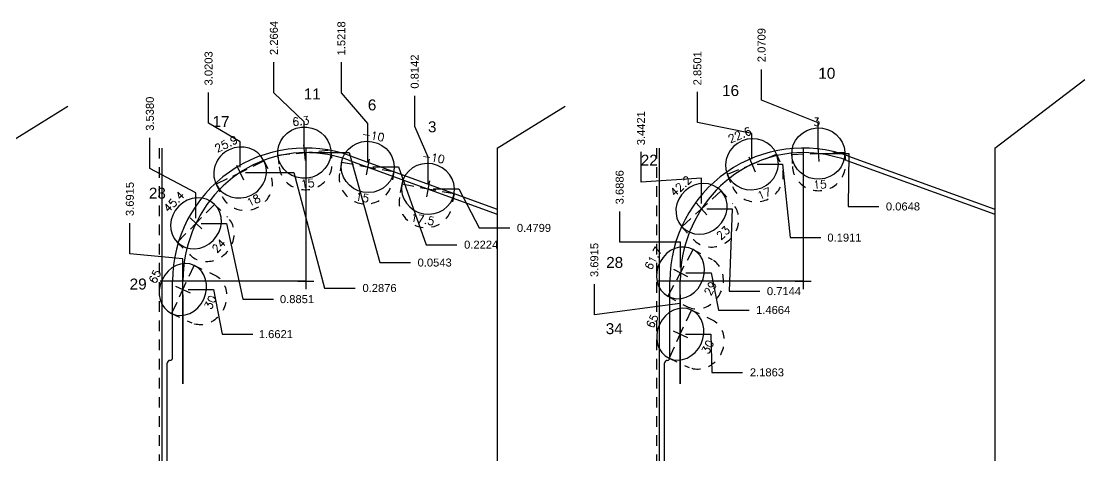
# Model space of a CAD drawing. Header units: inches. Extents: x 105.3 to 145.9, y -21.1 to -7.6.
# Drawn here: x 133.46 to 145.95, y -12.66 to -7.56 of the extents above; entities that cross this region are included whole.
import ezdxf
from ezdxf.enums import TextEntityAlignment as Align

# ---------------------------------------------------------------- set-up
doc = ezdxf.new("R2010")
doc.units = ezdxf.units.IN
doc.header["$MEASUREMENT"] = 0
doc.header["$PDMODE"] = 35
doc.linetypes.add('CENTER2', pattern=[1.125, 0.75, -0.125, 0.125, -0.125])
doc.linetypes.add('HIDDEN2', pattern=[0.1875, 0.125, -0.0625])
doc.layers.get('Defpoints').update_dxf_attribs({"color": 10})
doc.layers.add('Blade_5', color=7, linetype='Continuous', true_color=0x0066cc)
doc.layers.add('Blade_6', color=7, linetype='Continuous', true_color=0xc880f5)
for name, color, linetype in [('CLine', 5, 'CENTER2'), ('Dims', 4, 'Continuous'), ('Title Block', 7, 'Continuous')]:
    doc.layers.add(name, color=color, linetype=linetype)
doc.styles.add('RomanS', font='romans')
doc.styles.get("Standard").update_dxf_attribs({"font": 'arial.ttf'})
doc.dimstyles.get("Standard").update_dxf_attribs({"dimtxt": 0.09375, "dimasz": 0.18, "dimexe": 0.18, "dimexo": 0.0625, "dimgap": 0.09, "dimtad": 0, "dimtih": 1, "dimtoh": 1, "dimdec": 4, "dimzin": 0, "dimdsep": 46, "dimtxsty": 'Standard', "dimcen": 0.09, "dimadec": 4, "dimazin": 0, "dimtfac": 1, "dimtdec": 4, "dimtofl": 0, "dimtmove": 0, "dimatfit": 3, "dimfxl": 1, "dimtolj": 1, "dimtzin": 0, "dimarcsym": 0})

# ---------------------------------------------------------------- blocks, each defined once
blk = doc.blocks.new('*D77')
at = {"layer": 'Defpoints', "color": 0, "transparency": 16777216}
for p in [(142.153, -8.123), (142.819, -9.112), (144.89, -9.047)]:
    blk.add_point(p, dxfattribs=at)
at = {"layer": 'Dims', "color": 0, "lineweight": -2, "transparency": 16777216}
for p, q in [((142.153, -8.483), (142.153, -8.123)), ((142.819, -8.752), (142.153, -8.483)), ((142.819, -9.049), (142.819, -8.752))]:
    blk.add_line(p, q, dxfattribs=at)
at = {"layer": 'Dims', "color": 0, "transparency": 16777216, "insert": (142.153, -7.838), "char_height": 0.0938, "attachment_point": 5, "rotation": 90}
blk.add_mtext('\\A1;2.0709', dxfattribs=at)
blk = doc.blocks.new('*D78')
at = {"layer": 'Defpoints', "color": 0, "transparency": 16777216}
for p in [(141.4, -8.387), (144.89, -9.047), (142.04, -9.238)]:
    blk.add_point(p, dxfattribs=at)
at = {"layer": 'Dims', "color": 0, "lineweight": -2, "transparency": 16777216}
for p, q in [((141.4, -8.747), (141.4, -8.387)), ((142.04, -8.878), (141.4, -8.747)), ((142.04, -9.176), (142.04, -8.878))]:
    blk.add_line(p, q, dxfattribs=at)
at = {"layer": 'Dims', "color": 0, "transparency": 16777216, "insert": (141.4, -8.11), "char_height": 0.0938, "attachment_point": 5, "rotation": 90}
blk.add_mtext('\\A1;2.8501', dxfattribs=at)
blk = doc.blocks.new('*D79')
at = {"layer": 'Defpoints', "color": 0, "transparency": 16777216}
for p in [(140.738, -9.09), (144.89, -9.047), (141.448, -9.761)]:
    blk.add_point(p, dxfattribs=at)
at = {"layer": 'Dims', "color": 0, "lineweight": -2, "transparency": 16777216}
for p, q in [((140.738, -9.45), (140.738, -9.09)), ((141.448, -9.401), (140.738, -9.45)), ((141.448, -9.699), (141.448, -9.401))]:
    blk.add_line(p, q, dxfattribs=at)
at = {"layer": 'Dims', "color": 0, "transparency": 16777216, "insert": (140.738, -8.814), "char_height": 0.0938, "attachment_point": 5, "rotation": 90}
blk.add_mtext('\\A1;3.4421', dxfattribs=at)
blk = doc.blocks.new('*D80')
at = {"layer": 'Defpoints', "color": 0, "transparency": 16777216}
for p in [(142.819, -9.112), (144.89, -9.047), (143.529, -9.734)]:
    blk.add_point(p, dxfattribs=at)
at = {"layer": 'Dims', "color": 0, "lineweight": -2, "transparency": 16777216}
for p, q in [((142.882, -9.112), (143.179, -9.112)), ((143.179, -9.112), (143.169, -9.734)), ((143.169, -9.734), (143.529, -9.734))]:
    blk.add_line(p, q, dxfattribs=at)
at = {"layer": 'Dims', "color": 0, "transparency": 16777216, "insert": (143.813, -9.734), "char_height": 0.0938, "attachment_point": 5}
blk.add_mtext('\\A1;0.0648', dxfattribs=at)
blk = doc.blocks.new('*D81')
at = {"layer": 'Defpoints', "color": 0, "transparency": 16777216}
for p in [(144.89, -9.047), (142.04, -9.238), (142.85, -10.1)]:
    blk.add_point(p, dxfattribs=at)
at = {"layer": 'Dims', "color": 0, "lineweight": -2, "transparency": 16777216}
for p, q in [((142.102, -9.238), (142.4, -9.238)), ((142.4, -9.238), (142.49, -10.1)), ((142.49, -10.1), (142.85, -10.1))]:
    blk.add_line(p, q, dxfattribs=at)
at = {"layer": 'Dims', "color": 0, "transparency": 16777216, "insert": (143.126, -10.1), "char_height": 0.0938, "attachment_point": 5}
blk.add_mtext('\\A1;0.1911', dxfattribs=at)
blk = doc.blocks.new('*D82')
at = {"layer": 'Defpoints', "color": 0, "transparency": 16777216}
for p in [(144.89, -9.047), (141.448, -9.761), (142.132, -10.729)]:
    blk.add_point(p, dxfattribs=at)
at = {"layer": 'Dims', "color": 0, "lineweight": -2, "transparency": 16777216}
for p, q in [((141.51, -9.761), (141.808, -9.761)), ((141.808, -9.761), (141.772, -10.729)), ((141.772, -10.729), (142.132, -10.729))]:
    blk.add_line(p, q, dxfattribs=at)
at = {"layer": 'Dims', "color": 0, "transparency": 16777216, "insert": (142.416, -10.729), "char_height": 0.0938, "attachment_point": 5}
blk.add_mtext('\\A1;0.7144', dxfattribs=at)
blk = doc.blocks.new('*D89')
at = {"layer": 'Defpoints', "color": 0, "transparency": 16777216}
for p in [(138.081, -8.433), (139.051, -9.047), (138.237, -9.527)]:
    blk.add_point(p, dxfattribs=at)
at = {"layer": 'Dims', "color": 0, "lineweight": -2, "transparency": 16777216}
for p, q in [((138.081, -8.793), (138.081, -8.433)), ((138.237, -9.153), (138.081, -8.793)), ((138.237, -9.464), (138.237, -9.153))]:
    blk.add_line(p, q, dxfattribs=at)
at = {"layer": 'Dims', "color": 0, "transparency": 16777216, "insert": (138.081, -8.149), "char_height": 0.0938, "attachment_point": 5, "rotation": 90}
blk.add_mtext('\\A1;0.8142', dxfattribs=at)
blk = doc.blocks.new('*D90')
at = {"layer": 'Defpoints', "color": 0, "transparency": 16777216}
for p in [(137.22, -8.039), (139.051, -9.047), (137.529, -9.269)]:
    blk.add_point(p, dxfattribs=at)
at = {"layer": 'Dims', "color": 0, "lineweight": -2, "transparency": 16777216}
for p, q in [((137.22, -8.399), (137.22, -8.039)), ((137.529, -8.759), (137.22, -8.399)), ((137.529, -9.207), (137.529, -8.759))]:
    blk.add_line(p, q, dxfattribs=at)
at = {"layer": 'Dims', "color": 0, "transparency": 16777216, "insert": (137.22, -7.759), "char_height": 0.0938, "attachment_point": 5, "rotation": 90}
blk.add_mtext('\\A1;1.5218', dxfattribs=at)
blk = doc.blocks.new('*D91')
at = {"layer": 'Defpoints', "color": 0, "transparency": 16777216}
for p in [(136.428, -8.039), (136.784, -9.101), (139.051, -9.047)]:
    blk.add_point(p, dxfattribs=at)
at = {"layer": 'Dims', "color": 0, "lineweight": -2, "transparency": 16777216}
for p, q in [((136.428, -8.399), (136.428, -8.039)), ((136.784, -8.741), (136.428, -8.399)), ((136.784, -9.039), (136.784, -8.741))]:
    blk.add_line(p, q, dxfattribs=at)
at = {"layer": 'Dims', "color": 0, "transparency": 16777216, "insert": (136.428, -7.754), "char_height": 0.0938, "attachment_point": 5, "rotation": 90}
blk.add_mtext('\\A1;2.2664', dxfattribs=at)
blk = doc.blocks.new('*D92')
at = {"layer": 'Defpoints', "color": 0, "transparency": 16777216}
for p in [(135.661, -8.396), (139.051, -9.047), (136.03, -9.335)]:
    blk.add_point(p, dxfattribs=at)
at = {"layer": 'Dims', "color": 0, "lineweight": -2, "transparency": 16777216}
for p, q in [((135.661, -8.756), (135.661, -8.396)), ((136.03, -8.975), (135.661, -8.756)), ((136.03, -9.272), (136.03, -8.975))]:
    blk.add_line(p, q, dxfattribs=at)
at = {"layer": 'Dims', "color": 0, "transparency": 16777216, "insert": (135.661, -8.111), "char_height": 0.0938, "attachment_point": 5, "rotation": 90}
blk.add_mtext('\\A1;3.0203', dxfattribs=at)
blk = doc.blocks.new('*D93')
at = {"layer": 'Defpoints', "color": 0, "transparency": 16777216}
for p in [(134.972, -8.929), (139.051, -9.047), (135.513, -9.932)]:
    blk.add_point(p, dxfattribs=at)
at = {"layer": 'Dims', "color": 0, "lineweight": -2, "transparency": 16777216}
for p, q in [((134.972, -9.289), (134.972, -8.929)), ((135.513, -9.572), (134.972, -9.289)), ((135.513, -9.87), (135.513, -9.572))]:
    blk.add_line(p, q, dxfattribs=at)
at = {"layer": 'Dims', "color": 0, "transparency": 16777216, "insert": (134.972, -8.644), "char_height": 0.0938, "attachment_point": 5, "rotation": 90}
blk.add_mtext('\\A1;3.5380', dxfattribs=at)
blk = doc.blocks.new('*D94')
at = {"layer": 'Defpoints', "color": 0, "transparency": 16777216}
for p in [(139.051, -9.047), (138.237, -9.527), (139.196, -9.986)]:
    blk.add_point(p, dxfattribs=at)
at = {"layer": 'Dims', "color": 0, "lineweight": -2, "transparency": 16777216}
for p, q in [((138.299, -9.527), (138.597, -9.527)), ((138.597, -9.527), (138.836, -9.986)), ((138.836, -9.986), (139.196, -9.986))]:
    blk.add_line(p, q, dxfattribs=at)
at = {"layer": 'Dims', "color": 0, "transparency": 16777216, "insert": (139.481, -9.986), "char_height": 0.0938, "attachment_point": 5}
blk.add_mtext('\\A1;0.4799', dxfattribs=at)
blk = doc.blocks.new('*D95')
at = {"layer": 'Defpoints', "color": 0, "transparency": 16777216}
for p in [(139.051, -9.047), (137.529, -9.269), (138.577, -10.183)]:
    blk.add_point(p, dxfattribs=at)
at = {"layer": 'Dims', "color": 0, "lineweight": -2, "transparency": 16777216}
for p, q in [((137.591, -9.269), (137.889, -9.269)), ((137.889, -9.269), (138.217, -10.183)), ((138.217, -10.183), (138.577, -10.183))]:
    blk.add_line(p, q, dxfattribs=at)
at = {"layer": 'Dims', "color": 0, "transparency": 16777216, "insert": (138.861, -10.183), "char_height": 0.0938, "attachment_point": 5}
blk.add_mtext('\\A1;0.2224', dxfattribs=at)
blk = doc.blocks.new('*D96')
at = {"layer": 'Defpoints', "color": 0, "transparency": 16777216}
for p in [(136.784, -9.101), (139.051, -9.047), (138.031, -10.393)]:
    blk.add_point(p, dxfattribs=at)
at = {"layer": 'Dims', "color": 0, "lineweight": -2, "transparency": 16777216}
for p, q in [((136.847, -9.101), (137.311, -9.101)), ((137.311, -9.101), (137.671, -10.393)), ((137.671, -10.393), (138.031, -10.393))]:
    blk.add_line(p, q, dxfattribs=at)
at = {"layer": 'Dims', "color": 0, "transparency": 16777216, "insert": (138.315, -10.393), "char_height": 0.0938, "attachment_point": 5}
blk.add_mtext('\\A1;0.0543', dxfattribs=at)
blk = doc.blocks.new('*D97')
at = {"layer": 'Defpoints', "color": 0, "transparency": 16777216}
for p in [(139.051, -9.047), (136.03, -9.335), (137.383, -10.692)]:
    blk.add_point(p, dxfattribs=at)
at = {"layer": 'Dims', "color": 0, "lineweight": -2, "transparency": 16777216}
for p, q in [((136.093, -9.335), (136.663, -9.335)), ((136.663, -9.335), (137.023, -10.692)), ((137.023, -10.692), (137.383, -10.692))]:
    blk.add_line(p, q, dxfattribs=at)
at = {"layer": 'Dims', "color": 0, "transparency": 16777216, "insert": (137.668, -10.692), "char_height": 0.0938, "attachment_point": 5}
blk.add_mtext('\\A1;0.2876', dxfattribs=at)
blk = doc.blocks.new('*D98')
at = {"layer": 'Defpoints', "color": 0, "transparency": 16777216}
for p in [(139.051, -9.047), (135.513, -9.932), (136.423, -10.823)]:
    blk.add_point(p, dxfattribs=at)
at = {"layer": 'Dims', "color": 0, "lineweight": -2, "transparency": 16777216}
for p, q in [((135.575, -9.932), (135.873, -9.932)), ((135.873, -9.932), (136.063, -10.823)), ((136.063, -10.823), (136.423, -10.823))]:
    blk.add_line(p, q, dxfattribs=at)
at = {"layer": 'Dims', "color": 0, "transparency": 16777216, "insert": (136.699, -10.823), "char_height": 0.0938, "attachment_point": 5}
blk.add_mtext('\\A1;0.8851', dxfattribs=at)
blk = doc.blocks.new('*D145')
at = {"layer": 'Defpoints', "color": 0, "transparency": 16777216}
for p in [(144.89, -9.047), (140.487, -9.793), (141.201, -10.513)]:
    blk.add_point(p, dxfattribs=at)
at = {"layer": 'Dims', "color": 0, "lineweight": -2, "transparency": 16777216}
for p, q in [((140.487, -10.153), (140.487, -9.793)), ((141.201, -10.153), (140.487, -10.153)), ((141.201, -10.451), (141.201, -10.153))]:
    blk.add_line(p, q, dxfattribs=at)
at = {"layer": 'Dims', "color": 0, "transparency": 16777216, "insert": (140.487, -9.508), "char_height": 0.0938, "attachment_point": 5, "rotation": 90}
blk.add_mtext('\\A1;3.6886', dxfattribs=at)
blk = doc.blocks.new('*D146')
at = {"layer": 'Defpoints', "color": 0, "transparency": 16777216}
for p in [(144.89, -9.047), (141.201, -10.513), (142.009, -10.95)]:
    blk.add_point(p, dxfattribs=at)
at = {"layer": 'Dims', "color": 0, "lineweight": -2, "transparency": 16777216}
for p, q in [((141.264, -10.513), (141.561, -10.513)), ((141.561, -10.513), (141.649, -10.95)), ((141.649, -10.95), (142.009, -10.95))]:
    blk.add_line(p, q, dxfattribs=at)
at = {"layer": 'Dims', "color": 0, "transparency": 16777216, "insert": (142.289, -10.95), "char_height": 0.0938, "attachment_point": 5}
blk.add_mtext('\\A1;1.4664', dxfattribs=at)
blk = doc.blocks.new('*D147')
at = {"layer": 'Defpoints', "color": 0, "transparency": 16777216}
for p in [(139.051, -9.047), (134.737, -9.931), (135.359, -10.709)]:
    blk.add_point(p, dxfattribs=at)
at = {"layer": 'Dims', "color": 0, "lineweight": -2, "transparency": 16777216}
for p, q in [((134.737, -10.291), (134.737, -9.931)), ((135.359, -10.349), (134.737, -10.291)), ((135.359, -10.647), (135.359, -10.349))]:
    blk.add_line(p, q, dxfattribs=at)
at = {"layer": 'Dims', "color": 0, "transparency": 16777216, "insert": (134.737, -9.646), "char_height": 0.0938, "attachment_point": 5, "rotation": 90}
blk.add_mtext('\\A1;3.6915', dxfattribs=at)
blk = doc.blocks.new('*D148')
at = {"layer": 'Defpoints', "color": 0, "transparency": 16777216}
for p in [(139.051, -9.047), (135.359, -10.709), (136.179, -11.234)]:
    blk.add_point(p, dxfattribs=at)
at = {"layer": 'Dims', "color": 0, "lineweight": -2, "transparency": 16777216}
for p, q in [((135.422, -10.709), (135.719, -10.709)), ((135.719, -10.709), (135.819, -11.234)), ((135.819, -11.234), (136.179, -11.234))]:
    blk.add_line(p, q, dxfattribs=at)
at = {"layer": 'Dims', "color": 0, "transparency": 16777216, "insert": (136.451, -11.234), "char_height": 0.0938, "attachment_point": 5}
blk.add_mtext('\\A1;1.6621', dxfattribs=at)
blk = doc.blocks.new('*D157')
at = {"layer": 'Defpoints', "color": 0, "transparency": 16777216}
for p in [(139.051, -9.047), (134.737, -9.931), (135.359, -10.709)]:
    blk.add_point(p, dxfattribs=at)
at = {"layer": 'Dims', "color": 0, "lineweight": -2, "transparency": 16777216}
for p, q in [((134.737, -10.291), (134.737, -9.931)), ((135.359, -10.349), (134.737, -10.291)), ((135.359, -10.647), (135.359, -10.349))]:
    blk.add_line(p, q, dxfattribs=at)
at = {"layer": 'Dims', "color": 0, "transparency": 16777216, "insert": (134.737, -9.646), "char_height": 0.0938, "attachment_point": 5, "rotation": 90}
blk.add_mtext('\\A1;3.6915', dxfattribs=at)
blk = doc.blocks.new('*D158')
at = {"layer": 'Defpoints', "color": 0, "transparency": 16777216}
for p in [(139.051, -9.047), (135.359, -10.709), (136.179, -11.234)]:
    blk.add_point(p, dxfattribs=at)
at = {"layer": 'Dims', "color": 0, "lineweight": -2, "transparency": 16777216}
for p, q in [((135.422, -10.709), (135.719, -10.709)), ((135.719, -10.709), (135.819, -11.234)), ((135.819, -11.234), (136.179, -11.234))]:
    blk.add_line(p, q, dxfattribs=at)
at = {"layer": 'Dims', "color": 0, "transparency": 16777216, "insert": (136.451, -11.234), "char_height": 0.0938, "attachment_point": 5}
blk.add_mtext('\\A1;1.6621', dxfattribs=at)
blk = doc.blocks.new('*D159')
at = {"layer": 'Defpoints', "color": 0, "transparency": 16777216}
for p in [(139.051, -9.047), (134.737, -9.931), (135.359, -10.709)]:
    blk.add_point(p, dxfattribs=at)
at = {"layer": 'Dims', "color": 0, "lineweight": -2, "transparency": 16777216}
for p, q in [((134.737, -10.291), (134.737, -9.931)), ((135.359, -10.349), (134.737, -10.291)), ((135.359, -10.647), (135.359, -10.349))]:
    blk.add_line(p, q, dxfattribs=at)
at = {"layer": 'Dims', "color": 0, "transparency": 16777216, "insert": (134.737, -9.646), "char_height": 0.0938, "attachment_point": 5, "rotation": 90}
blk.add_mtext('\\A1;3.6915', dxfattribs=at)
blk = doc.blocks.new('*D160')
at = {"layer": 'Defpoints', "color": 0, "transparency": 16777216}
for p in [(139.051, -9.047), (135.359, -10.709), (136.179, -11.234)]:
    blk.add_point(p, dxfattribs=at)
at = {"layer": 'Dims', "color": 0, "lineweight": -2, "transparency": 16777216}
for p, q in [((135.422, -10.709), (135.719, -10.709)), ((135.719, -10.709), (135.819, -11.234)), ((135.819, -11.234), (136.179, -11.234))]:
    blk.add_line(p, q, dxfattribs=at)
at = {"layer": 'Dims', "color": 0, "transparency": 16777216, "insert": (136.451, -11.234), "char_height": 0.0938, "attachment_point": 5}
blk.add_mtext('\\A1;1.6621', dxfattribs=at)
blk = doc.blocks.new('CMark')
at = {"layer": 'CLine'}
for p, q in [((-0.094, 0), (0.094, 0)), ((0, 0.094), (0, -0.094))]:
    blk.add_line(p, q, dxfattribs=at)
blk = doc.blocks.new('*D192')
at = {"layer": 'Defpoints', "color": 0, "transparency": 16777216}
for p in [(144.89, -9.047), (140.19, -10.647), (141.198, -11.233)]:
    blk.add_point(p, dxfattribs=at)
at = {"layer": 'Dims', "color": 0, "lineweight": -2, "transparency": 16777216}
for p, q in [((140.19, -11.007), (140.19, -10.647)), ((141.198, -10.873), (140.19, -11.007)), ((141.198, -11.171), (141.198, -10.873))]:
    blk.add_line(p, q, dxfattribs=at)
at = {"layer": 'Dims', "color": 0, "transparency": 16777216, "insert": (140.19, -10.362), "char_height": 0.0938, "attachment_point": 5, "rotation": 90}
blk.add_mtext('\\A1;3.6915', dxfattribs=at)
blk = doc.blocks.new('*D193')
at = {"layer": 'Defpoints', "color": 0, "transparency": 16777216}
for p in [(144.89, -9.047), (141.198, -11.233), (141.93, -11.683)]:
    blk.add_point(p, dxfattribs=at)
at = {"layer": 'Dims', "color": 0, "lineweight": -2, "transparency": 16777216}
for p, q in [((141.261, -11.233), (141.558, -11.233)), ((141.558, -11.233), (141.57, -11.683)), ((141.57, -11.683), (141.93, -11.683))]:
    blk.add_line(p, q, dxfattribs=at)
at = {"layer": 'Dims', "color": 0, "transparency": 16777216, "insert": (142.216, -11.683), "char_height": 0.0938, "attachment_point": 5}
blk.add_mtext('\\A1;2.1863', dxfattribs=at)
blk = doc.blocks.new('1613@15')
for p, q in [((-0.17, 0), (-0.312, 0)), ((0.171, 0), (0.312, 0))]:
    blk.add_line(p, q)
at = {"color": 8, "linetype": 'HIDDEN2', "ltscale": 0.5}
blk.add_line((-0.312, 0), (-0.312, -0.135), dxfattribs=at)
at = {"color": 8, "linetype": 'HIDDEN2', "ltscale": 0.5, "flags": 128}
blk.add_lwpolyline([(0.312, 0), (0.312, -0.135)], dxfattribs=at)
blk.add_ellipse((0, 0), major_axis=(-0.312, 0), ratio=0.965926, start_param=-3.141592653589793, end_param=3.141592653589793)
at = {"color": 8, "linetype": 'HIDDEN2', "ltscale": 0.5}
blk.add_ellipse((0, -0.135), major_axis=(-0.312, 0), ratio=0.965926, start_param=0, end_param=3.141593, dxfattribs=at)
blk.add_blockref('CMark', (0, 0))
at = {"style": 'RomanS'}
blk.add_text('15', height=0.094, dxfattribs=at).set_placement((0, -0.364), align=Align.MIDDLE_CENTER)
blk.add_attdef('ANG', text='', height=0.094, dxfattribs=at).set_placement((0, 0.298), align=Align.BOTTOM_CENTER)
blk = doc.blocks.new('1613@17')
for p, q in [((-0.17, 0), (-0.313, 0)), ((0.171, 0), (0.312, 0))]:
    blk.add_line(p, q)
at = {"color": 8, "linetype": 'HIDDEN2', "ltscale": 0.5}
blk.add_line((-0.313, 0), (-0.313, -0.152), dxfattribs=at)
at = {"color": 8, "linetype": 'HIDDEN2', "ltscale": 0.5, "flags": 128}
blk.add_lwpolyline([(0.312, 0), (0.312, -0.152)], dxfattribs=at)
blk.add_ellipse((0, 0), major_axis=(-0.312, 0), ratio=0.95632, start_param=3.141593, end_param=9.424778)
at = {"color": 8, "linetype": 'HIDDEN2', "ltscale": 0.5}
blk.add_ellipse((0, -0.152), major_axis=(-0.312, 0), ratio=0.95632, start_param=0, end_param=3.141593, dxfattribs=at)
blk.add_blockref('CMark', (0, 0))
at = {"style": 'RomanS'}
blk.add_text('17', height=0.094, dxfattribs=at).set_placement((0.001, -0.373), align=Align.MIDDLE_CENTER)
blk.add_attdef('ANG', text='', height=0.094, dxfattribs=at).set_placement((0, 0.298), align=Align.BOTTOM_CENTER)
blk = doc.blocks.new('1613@23')
for p, q in [((-0.17, 0), (-0.313, 0)), ((0.171, 0), (0.312, 0))]:
    blk.add_line(p, q)
at = {"color": 8, "linetype": 'HIDDEN2', "ltscale": 0.5}
blk.add_line((-0.313, 0), (-0.313, -0.203), dxfattribs=at)
at = {"color": 8, "linetype": 'HIDDEN2', "ltscale": 0.5, "flags": 128}
blk.add_lwpolyline([(0.312, 0), (0.312, -0.203)], dxfattribs=at)
blk.add_ellipse((0, 0), major_axis=(-0.312, 0), ratio=0.920512, start_param=3.141593, end_param=9.424778)
at = {"color": 8, "linetype": 'HIDDEN2', "ltscale": 0.5}
blk.add_ellipse((0, -0.203), major_axis=(-0.312, 0), ratio=0.920512, start_param=0, end_param=3.141593, dxfattribs=at)
blk.add_blockref('CMark', (0, 0))
at = {"style": 'RomanS'}
blk.add_text('23', height=0.094, dxfattribs=at).set_placement((-0.001, -0.379), align=Align.MIDDLE_CENTER)
blk.add_attdef('ANG', text='', height=0.094, dxfattribs=at).set_placement((0, 0.287), align=Align.BOTTOM_CENTER)
blk = doc.blocks.new('1613@29')
for p, q in [((-0.17, 0), (-0.313, 0)), ((0.171, 0), (0.312, 0))]:
    blk.add_line(p, q)
at = {"color": 8, "linetype": 'HIDDEN2', "ltscale": 0.5}
blk.add_line((-0.313, 0), (-0.313, -0.252), dxfattribs=at)
at = {"color": 8, "linetype": 'HIDDEN2', "ltscale": 0.5, "flags": 128}
blk.add_lwpolyline([(0.312, 0), (0.312, -0.252)], dxfattribs=at)
blk.add_ellipse((0, 0), major_axis=(-0.312, 0), ratio=0.874624, start_param=3.141593, end_param=9.424778)
at = {"color": 8, "linetype": 'HIDDEN2', "ltscale": 0.5}
blk.add_ellipse((0, -0.252), major_axis=(-0.312, 0), ratio=0.874624, start_param=0, end_param=3.141593, dxfattribs=at)
blk.add_blockref('CMark', (0, 0))
at = {"style": 'RomanS'}
blk.add_text('29', height=0.094, dxfattribs=at).set_placement((0.006, -0.395), align=Align.MIDDLE_CENTER)
blk.add_attdef('ANG', text='', height=0.094, dxfattribs=at).set_placement((0, 0.287), align=Align.BOTTOM_CENTER)
blk = doc.blocks.new('1613@30')
for p, q in [((-0.17, 0), (-0.312, 0)), ((0.171, 0), (0.312, 0))]:
    blk.add_line(p, q)
at = {"color": 8, "linetype": 'HIDDEN2', "ltscale": 0.5}
blk.add_line((-0.312, 0), (-0.312, -0.26), dxfattribs=at)
at = {"color": 8, "linetype": 'HIDDEN2', "ltscale": 0.5, "flags": 128}
blk.add_lwpolyline([(0.312, 0), (0.312, -0.26)], dxfattribs=at)
at = {"extrusion": (0, 0, -1)}
blk.add_ellipse((0, 0), major_axis=(-0.312, 0), ratio=0.866025, start_param=-3.141592653589793, end_param=3.141592653589793, dxfattribs=at)
at = {"color": 8, "linetype": 'HIDDEN2', "ltscale": 0.5, "extrusion": (0, 0, -1)}
blk.add_ellipse((0, -0.26), major_axis=(-0.312, 0), ratio=0.866025, start_param=3.068877, end_param=6.355901, dxfattribs=at)
blk.add_blockref('CMark', (0, 0))
at = {"style": 'RomanS'}
blk.add_text('30', height=0.094, dxfattribs=at).set_placement((0, -0.356), align=Align.MIDDLE_CENTER)
blk.add_attdef('ANG', text='', height=0.094, dxfattribs=at).set_placement((0, 0.287), align=Align.BOTTOM_CENTER)
blk = doc.blocks.new('1613@17.5')
for p, q in [((-0.17, 0), (-0.312, 0)), ((0.171, 0), (0.312, 0))]:
    blk.add_line(p, q)
at = {"color": 8, "linetype": 'HIDDEN2', "ltscale": 0.5}
blk.add_line((-0.312, 0), (-0.312, -0.159), dxfattribs=at)
at = {"color": 8, "linetype": 'HIDDEN2', "ltscale": 0.5, "flags": 128}
blk.add_lwpolyline([(0.312, 0), (0.312, -0.159)], dxfattribs=at)
at = {"extrusion": (0, 0, -1)}
blk.add_ellipse((0, 0), major_axis=(-0.312, 0), ratio=0.953717, start_param=-3.141592653589793, end_param=3.141592653589793, dxfattribs=at)
at = {"color": 8, "linetype": 'HIDDEN2', "ltscale": 0.5}
blk.add_ellipse((0, -0.159), major_axis=(0.312, 0), ratio=0.953717, start_param=3.141593, end_param=6.283185, dxfattribs=at)
blk.add_blockref('CMark', (0, 0))
at = {"style": 'RomanS'}
blk.add_text('17.5', height=0.094, dxfattribs=at).set_placement((0, -0.364), align=Align.MIDDLE_CENTER)
blk.add_attdef('ANG', text='', height=0.094, dxfattribs=at).set_placement((0, 0.298), align=Align.BOTTOM_CENTER)
blk = doc.blocks.new('1613@18')
for p, q in [((-0.17, 0), (-0.312, 0)), ((0.171, 0), (0.312, 0))]:
    blk.add_line(p, q)
at = {"color": 8, "linetype": 'HIDDEN2', "ltscale": 0.5}
blk.add_line((-0.312, 0), (-0.312, -0.159), dxfattribs=at)
at = {"color": 8, "linetype": 'HIDDEN2', "ltscale": 0.5, "flags": 128}
blk.add_lwpolyline([(0.312, 0), (0.312, -0.159)], dxfattribs=at)
at = {"extrusion": (0, 0, -1)}
blk.add_ellipse((0, 0), major_axis=(-0.312, 0), ratio=0.95104, start_param=-3.141592653589793, end_param=3.141592653589793, dxfattribs=at)
at = {"color": 8, "linetype": 'HIDDEN2', "ltscale": 0.5}
blk.add_ellipse((0, -0.161), major_axis=(0.312, 0), ratio=0.953717, start_param=3.141593, end_param=6.283185, dxfattribs=at)
blk.add_blockref('CMark', (0, 0))
at = {"style": 'RomanS'}
blk.add_text('18', height=0.094, dxfattribs=at).set_placement((0, -0.364), align=Align.MIDDLE_CENTER)
blk.add_attdef('ANG', text='', height=0.094, dxfattribs=at).set_placement((0, 0.298), align=Align.BOTTOM_CENTER)
blk = doc.blocks.new('1613@24')
for p, q in [((-0.17, 0), (-0.313, 0)), ((0.171, 0), (0.312, 0))]:
    blk.add_line(p, q)
at = {"color": 8, "linetype": 'HIDDEN2', "ltscale": 0.5}
blk.add_line((-0.313, 0), (-0.313, -0.212), dxfattribs=at)
at = {"color": 8, "linetype": 'HIDDEN2', "ltscale": 0.5, "flags": 128}
blk.add_lwpolyline([(0.312, 0), (0.312, -0.212)], dxfattribs=at)
blk.add_ellipse((0, 0), major_axis=(-0.312, 0), ratio=0.913536, start_param=3.141593, end_param=9.424778)
at = {"color": 8, "linetype": 'HIDDEN2', "ltscale": 0.5}
blk.add_ellipse((0, -0.212), major_axis=(-0.312, 0), ratio=0.910656, start_param=0, end_param=3.141593, dxfattribs=at)
blk.add_blockref('CMark', (0, 0))
at = {"style": 'RomanS'}
blk.add_text('24', height=0.094, dxfattribs=at).set_placement((0, -0.376), align=Align.MIDDLE_CENTER)
blk.add_attdef('ANG', text='', height=0.094, dxfattribs=at).set_placement((0, 0.287), align=Align.BOTTOM_CENTER)

msp = doc.modelspace()

# ---------------------------------------------------------------- linework, layer by layer
at = {"linetype": 'HIDDEN2'}
for p, q in [((135.08067, -9.04696), (135.08067, -16.79696)), ((140.91988, -9.04696), (140.91988, -16.79696))]:
    msp.add_line(p, q, dxfattribs=at)
for p, q in [((135.11327, -9.04696), (135.11327, -16.79696)), ((136.80077, -9.04696), (136.80077, -10.60946)), ((139.05077, -9.04696), (139.05077, -16.79696)), ((140.95248, -9.04696), (140.95248, -16.79696)), ((142.63998, -9.04696), (142.63998, -10.60946)), ((144.88998, -9.04696), (144.88998, -16.79696)), ((137.33518, -9.14119), (139.05077, -9.76561)), ((143.17439, -9.14119), (144.88998, -9.76561)), ((136.80077, -10.60946), (135.09327, -10.60946)), ((135.23827, -11.51051), (135.23827, -10.60946)), ((142.63998, -10.60946), (140.93248, -10.60946)), ((141.07748, -11.51051), (141.07748, -10.60946)), ((135.17577, -15.60428), (135.17577, -11.57301)), ((141.01498, -15.60428), (141.01498, -11.57301))]:
    msp.add_line(p, q)
at = {"color": 1}
for p, q in [((137.31665, -9.19209), (139.05077, -9.82326)), ((143.15586, -9.19209), (144.88998, -9.82326)), ((135.35924, -11.81695), (135.35924, -10.60946)), ((141.19846, -11.81695), (141.19846, -10.60946)), ((135.35924, -10.77206), (135.35924, -11.81695)), ((141.19846, -10.77206), (141.19846, -11.81695))]:
    msp.add_line(p, q, dxfattribs=at)
for centre, radius, start, end in [((136.80077, -10.60946), 1.5625, 70, 180.000139), ((142.63998, -10.60946), 1.5625, 70, 180.000139), ((135.20702, -11.57301), 0.03125, 90.000139, 180), ((135.20702, -11.51051), 0.03125, 270.000139, 0), ((141.04623, -11.57301), 0.03125, 90.000139, 180), ((141.04623, -11.51051), 0.03125, 270.000139, 0)]:
    msp.add_arc(centre, radius, start, end)
for centre in [(136.80077, -10.60946), (142.63998, -10.60946)]:
    msp.add_arc(centre, 1.50833, 70, 90, dxfattribs=at)
for centre in [(136.80077, -10.60946), (142.63998, -10.60946)]:
    msp.add_ellipse(centre, major_axis=(0, -1.50833), ratio=0.95570675, start_param=3.14159265, end_param=4.71238898, dxfattribs=at)
at = {"layer": 'Title Block'}
for p, q in [((144.88998, -9.04696), (145.94682, -8.24177)), ((133.21156, -9.04696), (134.00954, -8.55658)), ((139.05077, -9.04696), (139.84876, -8.55658))]:
    msp.add_line(p, q, dxfattribs=at)

# ---------------------------------------------------------------- block references
for p in [(136.80077, -10.60946), (142.63998, -10.60946)]:
    msp.add_blockref('CMark', p)
at = {"layer": 'Blade_5'}
for name, p, rotation, values in [('1613@15', (136.7844, -9.10122), 6.300000000000001, {'ANG': '6.3'}), ('1613@15', (137.52893, -9.26935), 350.0000000000001, {'ANG': '-10'}), ('1613@18', (136.03043, -9.33456), 25.9, {'ANG': '25.9'}), ('1613@17.5', (138.23652, -9.52689), 350.0000000000001, {'ANG': '-10'}), ('1613@24', (135.51281, -9.93202), 45.40000000000001, {'ANG': '45.4'}), ('1613@30', (135.35924, -10.70907), 65, {'ANG': '65'})]:
    msp.add_blockref(name, p, dxfattribs=dict(at, rotation=rotation)).add_auto_attribs(values)
at = {"layer": 'Blade_6'}
for name, p, rotation, values in [('1613@15', (142.81905, -9.11179), 3, {'ANG': '3'}), ('1613@17', (142.03989, -9.23803), 22.6, {'ANG': '22.6'}), ('1613@23', (141.4479, -9.76139), 42.2, {'ANG': '42.2'}), ('1613@29', (141.20139, -10.51331), 61.7, {'ANG': '61.7'}), ('1613@30', (141.19846, -11.23326), 65, {'ANG': '65'})]:
    msp.add_blockref(name, p, dxfattribs=dict(at, rotation=rotation)).add_auto_attribs(values)

# ---------------------------------------------------------------- texts
at = {"layer": 'Blade_5'}
for s, height, p in [('11', 0.128574, (136.77762, -8.47626)), ('6', 0.12857, (137.53041, -8.60478)), ('17', 0.128574, (135.70727, -8.79974)), ('3', 0.12857, (138.23652, -8.86178)), ('23', 0.128574, (134.95973, -9.64112)), ('29', 0.128574, (134.73424, -10.70907))]:
    msp.add_text(s, height=height, dxfattribs=at).set_placement(p)
at = {"layer": 'Blade_6'}
for s, p in [('10', (142.81905, -8.23286)), ('16', (141.68906, -8.43625)), ('22', (140.73456, -9.25391)), ('28', (140.32832, -10.45496)), ('34', (140.32346, -11.23326))]:
    msp.add_text(s, height=0.128574, dxfattribs=at).set_placement(p)

# ---------------------------------------------------------------- dimensions: what is measured, and where the dimension line sits
at = {"layer": 'Dims'}
for feature_location, offset, dtype, origin, picture, middle in [((136.7844, -9.10122), (-0.35625, 1.06186), 1, (139.05077, -9.04696), '*D91', (136.42815, -7.75415)), ((137.52893, -9.26935), (-0.30935, 1.22999), 1, (139.05077, -9.04696), '*D90', (137.21958, -7.75908)), ((142.81905, -9.11179), (-0.66625, 0.98877), 1, (144.88998, -9.04696), '*D77', (142.1528, -7.83753)), ((136.03043, -9.33456), (-0.3691, 0.93866), 1, (139.05077, -9.04696), '*D92', (135.66133, -8.11133)), ((138.236521, -9.526895), (-0.155805, 1.094111), 1, (139.050769, -9.04696), '*D89', (138.080716, -8.148665)), ((142.03989, -9.23803), (-0.63999, 0.85131), 1, (144.88998, -9.04696), '*D78', (141.39991, -8.11037)), ((135.51281, -9.93202), (-0.5404, 1.00336), 1, (139.05077, -9.04696), '*D93', (134.97242, -8.64426)), ((141.4479, -9.76139), (-0.70941, 0.67146), 1, (144.88998, -9.04696), '*D79', (140.73849, -8.81441)), ((135.35924, -10.70907), (-0.622, 0.77819), 1, (139.05077, -9.04696), '*D147', (134.73724, -9.64596)), ((135.35924, -10.70907), (-0.622, 0.77819), 1, (139.05077, -9.04696), '*D157', (134.73724, -9.64596)), ((135.35924, -10.70907), (-0.622, 0.77819), 1, (139.05077, -9.04696), '*D159', (134.73724, -9.64596)), ((135.35924, -10.70907), (0.82014, -0.5246), 0, (139.05077, -9.04696), '*D148', (136.45053, -11.23367)), ((135.35924, -10.70907), (0.82014, -0.5246), 0, (139.05077, -9.04696), '*D158', (136.45053, -11.23367)), ((135.35924, -10.70907), (0.82014, -0.5246), 0, (139.05077, -9.04696), '*D160', (136.45053, -11.23367)), ((135.51281, -9.93202), (0.9106, -0.89079), 0, (139.05077, -9.04696), '*D98', (136.69896, -10.82282)), ((136.03043, -9.33456), (1.35253, -1.35712), 0, (139.05077, -9.04696), '*D97', (137.66753, -10.69168)), ((136.7844, -9.10122), (1.24646, -1.29129), 0, (139.05077, -9.04696), '*D96', (138.31547, -10.39251)), ((137.52893, -9.26935), (1.04796, -0.91335), 0, (139.05077, -9.04696), '*D95', (138.8613, -10.1827)), ((138.23652, -9.52689), (0.95957, -0.4591), 0, (139.05077, -9.04696), '*D94', (139.48079, -9.98599)), ((141.19846, -11.23326), (-1.00851, 0.58633), 1, (144.88998, -9.04696), '*D192', (140.18995, -10.36201)), ((141.20139, -10.51331), (-0.71431, 0.72074), 1, (144.88998, -9.04696), '*D145', (140.48708, -9.50804)), ((141.19846, -11.23326), (0.73181, -0.4498), 0, (144.88998, -9.04696), '*D193', (142.21567, -11.68306)), ((141.20139, -10.513315), (0.80771, -0.436575), 0, (144.889983, -9.04696), '*D146', (142.289093, -10.949889)), ((141.4479, -9.76139), (0.68391, -0.96774), 0, (144.88998, -9.04696), '*D82', (142.41622, -10.72913)), ((142.03989, -9.23803), (0.81037, -0.86236), 0, (144.88998, -9.04696), '*D81', (143.12581, -10.10039)), ((142.81905, -9.11179), (0.70947, -0.62229), 0, (144.88998, -9.04696), '*D80', (143.81322, -9.73409))]:
    dim = msp.add_ordinate_dim(feature_location=feature_location, offset=offset, dtype=dtype, origin=origin, dimstyle='Standard', dxfattribs=at)
    dim.commit()
    dim.dimension.update_dxf_attribs({"geometry": picture, "text_midpoint": middle})

doc.saveas('drawing.dxf')
